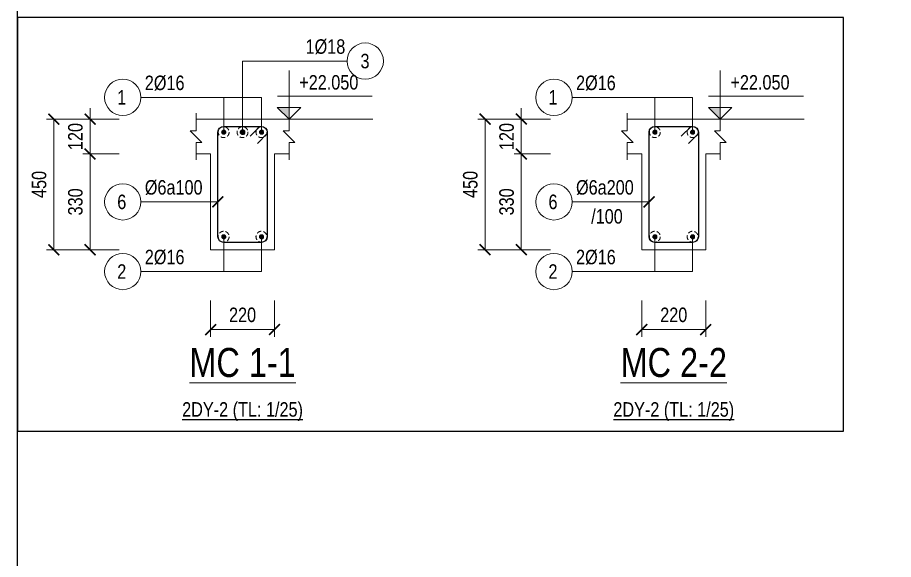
# Model space of a CAD drawing. Extents: x -165145 to 691808, y -202842 to 311040.
# Drawn here: x 370254 to 376287, y -63002 to -59268 of the extents above; entities that cross this region are included whole.
import ezdxf
from ezdxf.enums import TextEntityAlignment as Align

# ---------------------------------------------------------------- set-up
doc = ezdxf.new("R2010")
doc.units = 0
doc.header["$LTSCALE"] = 10
doc.header["$MEASUREMENT"] = 0
doc.linetypes.add('HIDDEN', pattern=[2.3807, 1.587, -0.7937])
doc.layers.get('0').update_dxf_attribs({"linetype": 'CONTINUOUS'})
doc.layers.get('Defpoints').update_dxf_attribs({"color": 5, "linetype": 'CONTINUOUS'})
for name, color, linetype, lineweight in [('DCE_BaoBeTong', 4, 'CONTINUOUS', 18), ('DCE_Block', 8, 'CONTINUOUS', 9), ('DCE_Dim', 254, 'CONTINUOUS', 9), ('DCE_MCZiCZac', 144, 'CONTINUOUS', 13), ('DCE_ThepChu', 1, 'CONTINUOUS', 35), ('DCE_ThepDai', 220, 'CONTINUOUS', 25), ('GE_KC_NETKHUAT', 9, 'HIDDEN', 20)]:
    doc.layers.add(name, color=color, linetype=linetype, lineweight=lineweight)
doc.styles.add('Dce_Text', font='arial.ttf', dxfattribs={"width": 0.8})
doc.dimstyles.new('Dce_207MV', dxfattribs={"dimscale": 25, "dimtxt": 2.5, "dimasz": 1.5, "dimexe": 1, "dimexo": 2, "dimgap": 1, "dimtad": 1, "dimdec": 0, "dimrnd": 5, "dimtxsty": 'Dce_Text', "dimblk": 'ARCHTICK', "dimcen": 2.5, "dimclrd": 8, "dimclre": 8, "dimclrt": 3, "dimadec": 0, "dimazin": 0, "dimtfac": 1, "dimtdec": 0, "dimtix": 1, "dimtmove": 2, "dimatfit": 3, "dimldrblk": 'DOTBLANK', "dimfxl": 1, "dimarcsym": 0})
doc.dimstyles.new('Dce_208MV', dxfattribs={"dimscale": 25, "dimtxt": 2.5, "dimasz": 1.5, "dimexe": 1, "dimexo": 2, "dimgap": 1, "dimtad": 1, "dimdec": 0, "dimrnd": 5, "dimtxsty": 'Dce_Text', "dimblk": 'ARCHTICK', "dimcen": 2.5, "dimclrd": 8, "dimclre": 8, "dimclrt": 3, "dimadec": 0, "dimazin": 0, "dimtfac": 1, "dimtdec": 0, "dimtix": 1, "dimtmove": 2, "dimatfit": 3, "dimldrblk": 'ARCHTICK', "dimfxl": 1, "dimarcsym": 0})
doc.dimstyles.new('Dce_25MV', dxfattribs={"dimscale": 25, "dimtxt": 2, "dimasz": 1.5, "dimexe": 1, "dimexo": 2, "dimgap": 1, "dimtad": 1, "dimdec": 0, "dimrnd": 5, "dimtxsty": 'Dce_Text', "dimblk": 'ARCHTICK', "dimcen": 2.5, "dimclrd": 8, "dimclre": 8, "dimclrt": 3, "dimadec": 0, "dimazin": 0, "dimtfac": 1, "dimtdec": 0, "dimtix": 1, "dimtmove": 2, "dimatfit": 3, "dimldrblk": 'OBLIQUE', "dimfxl": 4, "dimfxlon": 1, "dimarcsym": 0})

# ---------------------------------------------------------------- blocks, each defined once
blk = doc.blocks.new('Dce_KhtMcThepChu')
blk.add_circle((-2.5, 0), 2.5)
at = {"color": 3, "style": 'Dce_Text', "width": 0.8}
blk.add_attdef('DKVAKC', (0.5366843562450043, 1), '', height=2, dxfattribs=at)
at = {"color": 11, "style": 'Dce_Text', "width": 0.8}
blk.add_attdef('SH', text='', height=2, dxfattribs=at).set_placement((-2.637789904502043, -1), align=Align.CENTER)
blk = doc.blocks.new('_ArchTick')
at = {"color": 0, "linetype": 'ByBlock', "const_width": 0.15}
blk.add_lwpolyline([(-0.5, -0.5), (0.5, 0.5)], dxfattribs=at)
blk = doc.blocks.new('Dce_CaoTrinh')
blk.add_hatch(color=256).paths.add_polyline_path([(-11.56125648126181, 1.596954857552191), (-13.17326738989505, 1.596954857552191), (-11.56125648126181, -5.456968210637569e-12)])
at = {"ltscale": 50}
h = blk.add_hatch(dxfattribs=at)
h.set_pattern_fill('ANSI31', color=8, scale=1.406250541793835, style=0)
h.set_pattern_definition([(45.00000000000001, (-11.56125648126181, 0), (-3.157122508925224, 3.157122508925225), [])])
h.paths.add_polyline_path([(-11.56125648126181, 1.596954857552191), (-11.56125648126181, -5.456968210637569e-12), (-9.949245572337531, 1.596954857552191)])
at = {"color": 8, "ltscale": 50}
for p, q in [((-13.15396137812058, 3.14083388047402), (-0.09178570810763631, 3.14083388047402)), ((0, 0), (-13.19995220639976, 0))]:
    blk.add_line(p, q, dxfattribs=at)
for points in [[(-11.56125648126181, 6.694950748638803), (-11.56125648126181, -5.456968210637569e-12)], [(-11.56125648126181, -5.456968210637569e-12), (-13.17326738989505, 1.596954857552191), (-11.56125648126181, 1.596954857552191)], [(-11.56125648126181, -5.456968210637569e-12), (-9.949245572337531, 1.596954857552191), (-11.56125648126181, 1.596954857552191)]]:
    blk.add_lwpolyline(points, dxfattribs=at)
at = {"color": 3, "style": 'Dce_Text', "width": 0.8}
blk.add_attdef('CT', (-10.15169207191502, 4.068271311698481), '', height=2, dxfattribs=at)
blk = doc.blocks.new('Dce_KhMatCat')
at = {"color": 255, "linetype": 'ByBlock', "lineweight": -2, "style": 'Dce_Text', "width": 0.8}
blk.add_attdef('TENMATCAT', text='', height=2, dxfattribs=at).set_placement((0, 0.7353247664414084), align=Align.CENTER)
at = {"color": 11, "lineweight": 25, "style": 'Dce_Text', "width": 0.8}
blk.add_attdef('TL', text='', height=1, dxfattribs=at).set_placement((0, -1.999434476778333), align=Align.CENTER)
blk = doc.blocks.new('*D2523')
at = {"layer": 'DCE_Dim', "color": 8, "lineweight": -2, "transparency": 16777216}
for p, q in [((371011.0614107586, -78053.82384596314), (370886.0614107586, -78053.82384596314)), ((370911.0614107586, -78053.82384596314), (370911.0614107586, -78503.82384596314)), ((371011.0614107586, -78503.82384596314), (370886.0614107586, -78503.82384596314))]:
    blk.add_line(p, q, dxfattribs=at)
at = {"layer": 'Defpoints', "color": 0, "transparency": 16777216}
for p in [(371211.0614107575, -78053.82384596314), (370911.0614107586, -78503.82384596314), (371211.0614107575, -78503.82384596314)]:
    blk.add_point(p, dxfattribs=at)
at = {"layer": 'DCE_Dim', "color": 8, "lineweight": -2, "transparency": 16777216, "xscale": 37.5, "yscale": 37.5, "zscale": 37.5}
for p, rotation in [((370911.0614107586, -78053.82384596314), 90), ((370911.0614107586, -78503.82384596314), 270)]:
    blk.add_blockref('_ArchTick', p, dxfattribs=dict(at, rotation=rotation))
at = {"layer": 'DCE_Dim', "color": 3, "transparency": 16777216, "insert": (370860.5327613725, -78278.82384596324), "char_height": 50, "attachment_point": 5, "rotation": 90, "style": 'Dce_Text'}
blk.add_mtext('450', dxfattribs=at)
blk = doc.blocks.new('_Oblique')
at = {"color": 0, "linetype": 'ByBlock', "lineweight": -2}
blk.add_line((-0.5, -0.5), (0.5, 0.5), dxfattribs=at)
blk = doc.blocks.new('*D2524')
at = {"layer": 'DCE_Dim', "color": 8, "lineweight": -2, "transparency": 16777216}
for p, q in [((371036.0614107586, -78053.82384596314), (371036.0614107586, -78016.32384596314)), ((371136.0614107586, -78053.82384596314), (371011.0614107586, -78053.82384596314)), ((371036.0614107586, -78053.82384596314), (371036.0614107586, -78173.82384596314)), ((371136.0614107586, -78173.82384596314), (371011.0614107586, -78173.82384596314)), ((371036.0614107586, -78173.82384596314), (371036.0614107586, -78211.32384596314))]:
    blk.add_line(p, q, dxfattribs=at)
at = {"layer": 'Defpoints', "color": 0, "transparency": 16777216}
for p in [(371211.0614107575, -78053.82384596314), (371036.0614107586, -78173.82384596314), (371211.0614107575, -78173.82384596314)]:
    blk.add_point(p, dxfattribs=at)
at = {"layer": 'DCE_Dim', "color": 8, "lineweight": -2, "transparency": 16777216, "xscale": 37.5, "yscale": 37.5, "zscale": 37.5}
for p, rotation in [((371036.0614107586, -78053.82384596314), 270), ((371036.0614107586, -78173.82384596314), 90)]:
    blk.add_blockref('_ArchTick', p, dxfattribs=dict(at, rotation=rotation))
at = {"layer": 'DCE_Dim', "color": 3, "transparency": 16777216, "insert": (370985.5327613725, -78113.82384596324), "char_height": 50, "attachment_point": 5, "rotation": 90, "style": 'Dce_Text'}
blk.add_mtext('120', dxfattribs=at)
blk = doc.blocks.new('*D2525')
at = {"layer": 'DCE_Dim', "color": 8, "lineweight": -2, "transparency": 16777216}
for p, q in [((371136.0614107586, -78173.82384596314), (371011.0614107586, -78173.82384596314)), ((371036.0614107586, -78173.82384596314), (371036.0614107586, -78503.82384596314)), ((371136.0614107586, -78503.82384596314), (371011.0614107586, -78503.82384596314))]:
    blk.add_line(p, q, dxfattribs=at)
at = {"layer": 'Defpoints', "color": 0, "transparency": 16777216}
for p in [(371211.0614107575, -78173.82384596314), (371036.0614107586, -78503.82384596314), (371211.0614107575, -78503.82384596314)]:
    blk.add_point(p, dxfattribs=at)
at = {"layer": 'DCE_Dim', "color": 8, "lineweight": -2, "transparency": 16777216, "xscale": 37.5, "yscale": 37.5, "zscale": 37.5}
for p, rotation in [((371036.0614107586, -78173.82384596314), 90), ((371036.0614107586, -78503.82384596314), 270)]:
    blk.add_blockref('_ArchTick', p, dxfattribs=dict(at, rotation=rotation))
at = {"layer": 'DCE_Dim', "color": 3, "transparency": 16777216, "insert": (370985.5157081665, -78338.82384596324), "char_height": 50, "attachment_point": 5, "rotation": 90, "style": 'Dce_Text'}
blk.add_mtext('330', dxfattribs=at)
blk = doc.blocks.new('*D2526')
at = {"layer": 'DCE_Dim', "color": 8, "lineweight": -2, "transparency": 16777216}
for p, q in [((371451.0614107574, -78678.82384596311), (371451.0614107574, -78803.82384596311)), ((371671.0614107574, -78678.82384596311), (371671.0614107574, -78803.82384596311)), ((371451.0614107574, -78778.82384596311), (371671.0614107574, -78778.82384596311))]:
    blk.add_line(p, q, dxfattribs=at)
at = {"layer": 'Defpoints', "color": 0, "transparency": 16777216}
for p in [(371451.0614107574, -78603.82384596311), (371671.0614107574, -78603.82384596311), (371671.0614107574, -78778.82384596311)]:
    blk.add_point(p, dxfattribs=at)
at = {"layer": 'DCE_Dim', "color": 8, "lineweight": -2, "transparency": 16777216, "xscale": 37.5, "yscale": 37.5, "zscale": 37.5, "rotation": 180}
blk.add_blockref('_ArchTick', (371451.0614107574, -78778.82384596311), dxfattribs=at)
at = {"layer": 'DCE_Dim', "color": 8, "lineweight": -2, "transparency": 16777216, "xscale": 37.5, "yscale": 37.5, "zscale": 37.5}
blk.add_blockref('_ArchTick', (371671.0614107574, -78778.82384596311), dxfattribs=at)
at = {"layer": 'DCE_Dim', "color": 3, "transparency": 16777216, "insert": (371561.0614107574, -78728.29519657702), "char_height": 50, "attachment_point": 5, "style": 'Dce_Text'}
blk.add_mtext('220', dxfattribs=at)
blk = doc.blocks.new('_DotBlank')
at = {"color": 0, "linetype": 'ByBlock', "lineweight": -2}
blk.add_line((-0.5, 0), (-1, 0), dxfattribs=at)
blk.add_circle((0, 0), 0.5, dxfattribs=at)
blk = doc.blocks.new('Dce_McThepChu')
at = {"color": 0}
for p, q in [((-0.5, 0), (0.5, 0)), ((-0.3535533905960619, 0.353553390592424), (0.3535533905960619, -0.353553390592424)), ((0.3535533905960619, 0.353553390592424), (-0.3535533905960619, -0.353553390592424)), ((0, 0.5), (0, -0.5))]:
    blk.add_line(p, q, dxfattribs=at)
at = {"color": 0, "const_width": 0.08333333333333334}
blk.add_lwpolyline([(-0.5, -1.818989403545856e-12, 1), (0.5000000000145519, -1.818989403545856e-12, 1), (-0.5, -1.818989403545856e-12, 1)], format="xyb", dxfattribs=at)
blk = doc.blocks.new('Dce_KhtMcThepTangCuong')
blk.add_circle((2.5, 0), 2.5)
at = {"color": 3, "style": 'Dce_Text', "width": 0.8}
blk.add_attdef('DKVAKC', text='', height=2, dxfattribs=at).set_placement((-0.2481346597082279, 1), align=Align.RIGHT)
at = {"color": 11, "style": 'Dce_Text', "width": 0.8}
blk.add_attdef('SH', text='', height=2, dxfattribs=at).set_placement((2.465552523874464, -1), align=Align.CENTER)
blk = doc.blocks.new('*D2527')
at = {"layer": 'DCE_Dim', "color": 8, "lineweight": -2, "transparency": 16777216}
for p, q in [((372496.0614107586, -78053.82384596314), (372371.0614107586, -78053.82384596314)), ((372396.0614107586, -78053.82384596314), (372396.0614107586, -78503.82384596314)), ((372496.0614107586, -78503.82384596314), (372371.0614107586, -78503.82384596314))]:
    blk.add_line(p, q, dxfattribs=at)
at = {"layer": 'Defpoints', "color": 0, "transparency": 16777216}
for p in [(372696.0614107575, -78053.82384596314), (372396.0614107586, -78503.82384596314), (372696.0614107575, -78503.82384596314)]:
    blk.add_point(p, dxfattribs=at)
at = {"layer": 'DCE_Dim', "color": 8, "lineweight": -2, "transparency": 16777216, "xscale": 37.5, "yscale": 37.5, "zscale": 37.5}
for p, rotation in [((372396.0614107586, -78053.82384596314), 90), ((372396.0614107586, -78503.82384596314), 270)]:
    blk.add_blockref('_ArchTick', p, dxfattribs=dict(at, rotation=rotation))
at = {"layer": 'DCE_Dim', "color": 3, "transparency": 16777216, "insert": (372345.5327613725, -78278.82384596324), "char_height": 50, "attachment_point": 5, "rotation": 90, "style": 'Dce_Text'}
blk.add_mtext('450', dxfattribs=at)
blk = doc.blocks.new('*D2528')
at = {"layer": 'DCE_Dim', "color": 8, "lineweight": -2, "transparency": 16777216}
for p, q in [((372521.0614107586, -78053.82384596314), (372521.0614107586, -78016.32384596314)), ((372621.0614107586, -78053.82384596314), (372496.0614107586, -78053.82384596314)), ((372521.0614107586, -78053.82384596314), (372521.0614107586, -78173.82384596314)), ((372621.0614107586, -78173.82384596314), (372496.0614107586, -78173.82384596314)), ((372521.0614107586, -78173.82384596314), (372521.0614107586, -78211.32384596314))]:
    blk.add_line(p, q, dxfattribs=at)
at = {"layer": 'Defpoints', "color": 0, "transparency": 16777216}
for p in [(372696.0614107575, -78053.82384596314), (372521.0614107586, -78173.82384596314), (372696.0614107575, -78173.82384596314)]:
    blk.add_point(p, dxfattribs=at)
at = {"layer": 'DCE_Dim', "color": 8, "lineweight": -2, "transparency": 16777216, "xscale": 37.5, "yscale": 37.5, "zscale": 37.5}
for p, rotation in [((372521.0614107586, -78053.82384596314), 270), ((372521.0614107586, -78173.82384596314), 90)]:
    blk.add_blockref('_ArchTick', p, dxfattribs=dict(at, rotation=rotation))
at = {"layer": 'DCE_Dim', "color": 3, "transparency": 16777216, "insert": (372470.5327613725, -78113.82384596324), "char_height": 50, "attachment_point": 5, "rotation": 90, "style": 'Dce_Text'}
blk.add_mtext('120', dxfattribs=at)
blk = doc.blocks.new('*D2529')
at = {"layer": 'DCE_Dim', "color": 8, "lineweight": -2, "transparency": 16777216}
for p, q in [((372621.0614107586, -78173.82384596314), (372496.0614107586, -78173.82384596314)), ((372521.0614107586, -78173.82384596314), (372521.0614107586, -78503.82384596314)), ((372621.0614107586, -78503.82384596314), (372496.0614107586, -78503.82384596314))]:
    blk.add_line(p, q, dxfattribs=at)
at = {"layer": 'Defpoints', "color": 0, "transparency": 16777216}
for p in [(372696.0614107575, -78173.82384596314), (372521.0614107586, -78503.82384596314), (372696.0614107575, -78503.82384596314)]:
    blk.add_point(p, dxfattribs=at)
at = {"layer": 'DCE_Dim', "color": 8, "lineweight": -2, "transparency": 16777216, "xscale": 37.5, "yscale": 37.5, "zscale": 37.5}
for p, rotation in [((372521.0614107586, -78173.82384596314), 90), ((372521.0614107586, -78503.82384596314), 270)]:
    blk.add_blockref('_ArchTick', p, dxfattribs=dict(at, rotation=rotation))
at = {"layer": 'DCE_Dim', "color": 3, "transparency": 16777216, "insert": (372470.5157081665, -78338.82384596324), "char_height": 50, "attachment_point": 5, "rotation": 90, "style": 'Dce_Text'}
blk.add_mtext('330', dxfattribs=at)
blk = doc.blocks.new('*D2530')
at = {"layer": 'DCE_Dim', "color": 8, "lineweight": -2, "transparency": 16777216}
for p, q in [((372936.0614107574, -78678.82384596311), (372936.0614107574, -78803.82384596311)), ((373156.0614107574, -78678.82384596311), (373156.0614107574, -78803.82384596311)), ((372936.0614107574, -78778.82384596311), (373156.0614107574, -78778.82384596311))]:
    blk.add_line(p, q, dxfattribs=at)
at = {"layer": 'Defpoints', "color": 0, "transparency": 16777216}
for p in [(372936.0614107574, -78603.82384596311), (373156.0614107574, -78603.82384596311), (373156.0614107574, -78778.82384596311)]:
    blk.add_point(p, dxfattribs=at)
at = {"layer": 'DCE_Dim', "color": 8, "lineweight": -2, "transparency": 16777216, "xscale": 37.5, "yscale": 37.5, "zscale": 37.5, "rotation": 180}
blk.add_blockref('_ArchTick', (372936.0614107574, -78778.82384596311), dxfattribs=at)
at = {"layer": 'DCE_Dim', "color": 8, "lineweight": -2, "transparency": 16777216, "xscale": 37.5, "yscale": 37.5, "zscale": 37.5}
blk.add_blockref('_ArchTick', (373156.0614107574, -78778.82384596311), dxfattribs=at)
at = {"layer": 'DCE_Dim', "color": 3, "transparency": 16777216, "insert": (373046.0614107574, -78728.29519657702), "char_height": 50, "attachment_point": 5, "style": 'Dce_Text'}
blk.add_mtext('220', dxfattribs=at)
blk = doc.blocks.new('Dce_KyHieuChuGiuaLoai2')
at = {"style": 'Dce_Text', "width": 0.8}
blk.add_attdef('DKVAKC', text='', height=2, dxfattribs=at).set_placement((0, 0), align=Align.MIDDLE_CENTER)
blk = doc.blocks.new('A$Cb71b4946')
at = {"layer": 'DCE_BaoBeTong'}
for points in [[(615, -350), (935, -350)], [(2100, -350), (2420, -350)], [(615, -470), (665, -470), (665, -800), (885, -800), (885, -470), (935, -470)], [(2100, -470), (2150, -470), (2150, -800), (2370, -800), (2370, -470), (2420, -470)]]:
    blk.add_lwpolyline(points, dxfattribs=at)
at = {"layer": 'DCE_MCZiCZac'}
for points in [[(615, -330), (615, -390), (595, -390), (635, -430), (615, -430), (615, -490)], [(935, -330), (935, -390), (915, -390), (955, -430), (935, -430), (935, -490)], [(2100, -330), (2100, -390), (2080, -390), (2120, -430), (2100, -430), (2100, -490)], [(2420, -330), (2420, -390), (2400, -390), (2440, -430), (2420, -430), (2420, -490)]]:
    blk.add_lwpolyline(points, dxfattribs=at)
at = {"layer": 'DCE_ThepDai'}
for points in [[(801.0588745030691, -408.94112549696), (835, -375), (840, -375, -0.3926990816987241), (860, -395), (860, -755, -0.3926990816987241), (840, -775), (710, -775, -0.3926990816987241), (690, -755), (690, -395, -0.3926990816987241), (710, -375), (840, -375, -0.3926990816987241), (860, -395), (860, -400), (826.0588745030691, -433.94112549696)], [(2286.058874503069, -408.94112549696), (2320, -375), (2325, -375, -0.3926990816987241), (2345, -395), (2345, -755, -0.3926990816987241), (2325, -775), (2195, -775, -0.3926990816987241), (2175, -755), (2175, -395, -0.3926990816987241), (2195, -375), (2325, -375, -0.3926990816987241), (2345, -395), (2345, -400), (2311.058874503069, -433.94112549696)]]:
    blk.add_lwpolyline(points, format="xyb", dxfattribs=at)
at = {"layer": 'Defpoints'}
blk.add_lwpolyline([(0, 0), (0, -1425), (2845, -1425), (2845, 0)], close=True, dxfattribs=at)
at = {"xscale": 25, "yscale": 25, "zscale": 25}
blk.add_blockref('Dce_KyHieuChuGiuaLoai2', (2030, -685), dxfattribs=at).add_auto_attribs({'DKVAKC': '/100'})
at = {"layer": 'DCE_Block'}
for name, p, xscale, yscale, zscale, values in [('Dce_KhtMcThepTangCuong', (1135, -150), 25, 25, 25, {'SH': '3', 'DKVAKC': '1%%c18'}), ('Dce_KhtMcThepChu', (425, -275), 25, 25, 25, {'DKVAKC': '2%%c16', 'SH': '1'}), ('Dce_CaoTrinh', (1224.031400000036, -350), 25, 25, 25, {'CT': '+22.050'}), ('Dce_KhtMcThepChu', (1910, -275), 25, 25, 25, {'DKVAKC': '2%%c16', 'SH': '1'}), ('Dce_CaoTrinh', (2709.031400000036, -350), 25, 25, 25, {'CT': '+22.050'}), ('Dce_KhtMcThepChu', (425, -635), 25, 25, 25, {'DKVAKC': '%%c6a100', 'SH': '6'}), ('Dce_KhtMcThepChu', (1910, -635), 25, 25, 25, {'DKVAKC': '%%c6a200', 'SH': '6'}), ('Dce_KhtMcThepChu', (425, -875), 25, 25, 25, {'DKVAKC': '2%%c16', 'SH': '2'}), ('Dce_KhtMcThepChu', (1910, -875), 25, 25, 25, {'DKVAKC': '2%%c16', 'SH': '2'}), ('Dce_KhMatCat', (775, -1275), 50, 50, 50, {'TL': '%%U2DY-2 (TL: 1/25)', 'TENMATCAT': '%%UMC 1-1'}), ('Dce_KhMatCat', (2260, -1275), 50, 50, 50, {'TL': '%%U2DY-2 (TL: 1/25)', 'TENMATCAT': '%%UMC 2-2'})]:
    blk.add_blockref(name, p, dxfattribs=dict(at, xscale=xscale, yscale=yscale, zscale=zscale)).add_auto_attribs(values)
at = {"layer": 'DCE_ThepChu'}
for p, xscale, yscale, zscale in [((710, -395), 16, 16, 16), ((775, -395), 18, 18, 18), ((840, -395), 16, 16, 16), ((2195, -395), 16, 16, 16), ((2325, -395), 16, 16, 16), ((710, -755), 16, 16, 16), ((840, -755), 16, 16, 16), ((2195, -755), 16, 16, 16), ((2325, -755), 16, 16, 16)]:
    blk.add_blockref('Dce_McThepChu', p, dxfattribs=dict(at, xscale=xscale, yscale=yscale, zscale=zscale))
at = {"layer": 'DCE_Dim'}
for base, p1, p2, picture, middle in [((125.0000000011642, -800.0000000000291), (425, -350), (425, -800), '*D2523', (74.47135061502922, -575.000000000131)), ((250.0000000011642, -470.0000000000291), (425, -350), (425, -470), '*D2524', (199.4713506150292, -410.000000000131)), ((1610.000000001164, -800.0000000000291), (1910, -350), (1910, -800), '*D2527', (1559.471350615029, -575.000000000131)), ((1735.000000001164, -470.0000000000291), (1910, -350), (1910, -470), '*D2528', (1684.471350615029, -410.000000000131)), ((250.0000000011642, -800.0000000000291), (425, -470), (425, -800), '*D2525', (199.4542974090436, -635.000000000131)), ((1735.000000001164, -800.0000000000291), (1910, -470), (1910, -800), '*D2529', (1684.454297409044, -635.000000000131))]:
    dim = blk.add_linear_dim(base=base, p1=p1, p2=p2, angle=90, dimstyle='Dce_25MV', dxfattribs=at)
    dim.commit()
    dim.dimension.update_dxf_attribs({"geometry": picture, "text_midpoint": middle, "insert": (-370786.0614107574, 77703.82384596311)})
for base, p1, p2, picture, middle in [((885, -1075), (665, -900), (885, -900), '*D2526', (775, -1024.471350613909)), ((2370, -1075), (2150, -900), (2370, -900), '*D2530', (2260, -1024.471350613909))]:
    dim = blk.add_linear_dim(base=base, p1=p1, p2=p2, dimstyle='Dce_25MV', dxfattribs=at)
    dim.commit()
    dim.dimension.update_dxf_attribs({"geometry": picture, "text_midpoint": middle, "insert": (-370786.0614107574, 77703.82384596311)})
at = {"layer": 'DCE_Block'}
for points, dimstyle in [([(775, -395), (775, -150), (1135, -150)], 'Dce_207MV'), ([(710, -395), (710, -275), (425, -275)], 'Dce_207MV'), ([(840, -395), (840, -275), (425, -275)], 'Dce_207MV'), ([(2195, -395), (2195, -275), (1910, -275)], 'Dce_207MV'), ([(2325, -395), (2325, -275), (1910, -275)], 'Dce_207MV'), ([(690, -635), (425, -635)], 'Dce_208MV'), ([(2175, -635), (1910, -635)], 'Dce_208MV'), ([(710, -755), (710, -875), (425, -875)], 'Dce_207MV'), ([(840, -755), (840, -875), (425, -875)], 'Dce_207MV'), ([(2195, -755), (2195, -875), (1910, -875)], 'Dce_207MV'), ([(2325, -755), (2325, -875), (1910, -875)], 'Dce_207MV')]:
    blk.add_leader(points, dimstyle=dimstyle, dxfattribs=at)

msp = doc.modelspace()

# ---------------------------------------------------------------- linework, layer by layer
at = {"layer": 'Defpoints'}
msp.add_lwpolyline([(370253.8133933751, -55468.2415423512), (388366.3133933751, -55468.2415423512), (388366.3133933751, -70535.7415423512), (370253.8133933751, -70535.7415423512)], close=True, dxfattribs=at)

# ---------------------------------------------------------------- block references
at = {"layer": 'GE_KC_NETKHUAT', "xscale": 2, "yscale": 2, "zscale": 2}
msp.add_blockref('A$Cb71b4946', (370253.8133933751, -59268.24154235123), dxfattribs=at)

doc.saveas('drawing.dxf')
